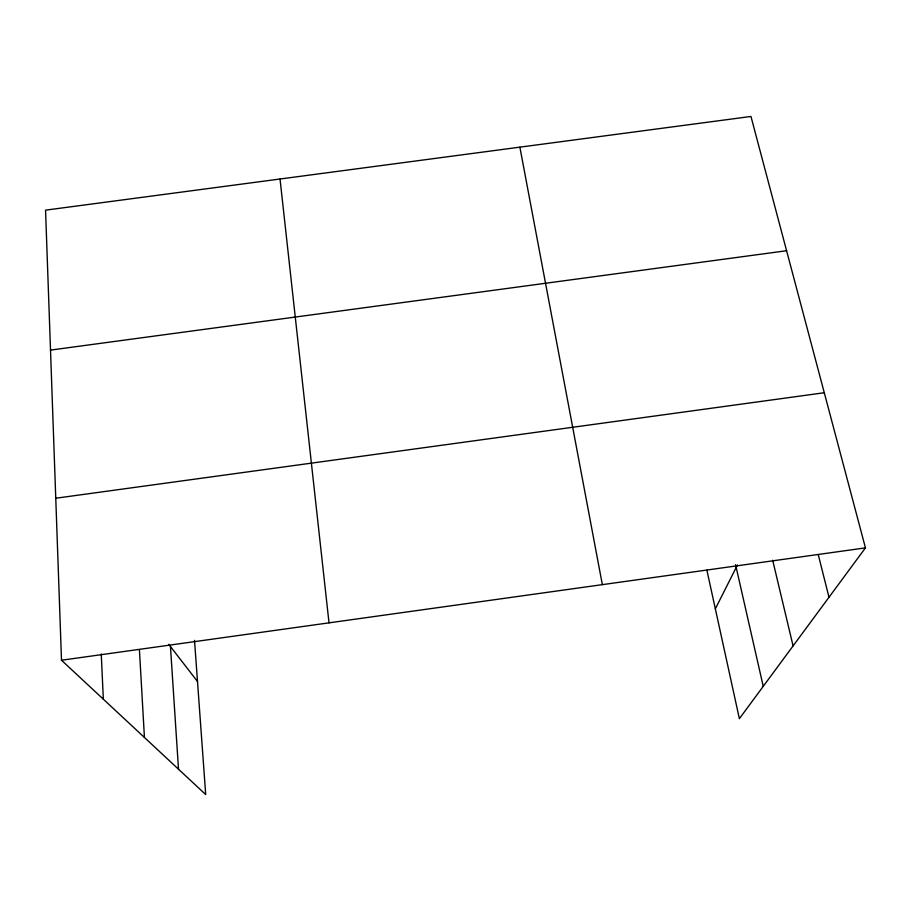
<?xml version="1.0" encoding="UTF-8"?>
<svg xmlns="http://www.w3.org/2000/svg" width="911" height="911" viewBox="0 0 911 911"><rect width="100%" height="100%" fill="white"/><g stroke="black" fill="none" stroke-linecap="round" stroke-linejoin="round"><path stroke-width="1.37" d="M715.34 608.833L737.466 564.945M194.521 640.387L205.704 794.54L61.504 660.236L45.55 210.156L750.96 116.46L865.45 547.875L739.379 718.677L706.89 570.206M61.504 660.236L865.45 547.875M55.765 498.237L824.284 392.743M50.515 350.097L786.592 250.73M168.717 644.305L197.505 681.53M818.283 554.753L828.987 597.286M772.676 560.231L793.082 645.933M735.576 564.706L763.236 686.359M519.874 147.161L602.353 584.646M280.03 179.011L329.019 622.851M170.448 646.537L178.51 769.214M139.417 649.691L144.439 737.477M101.246 653.996L103.342 699.204"/></g></svg>
